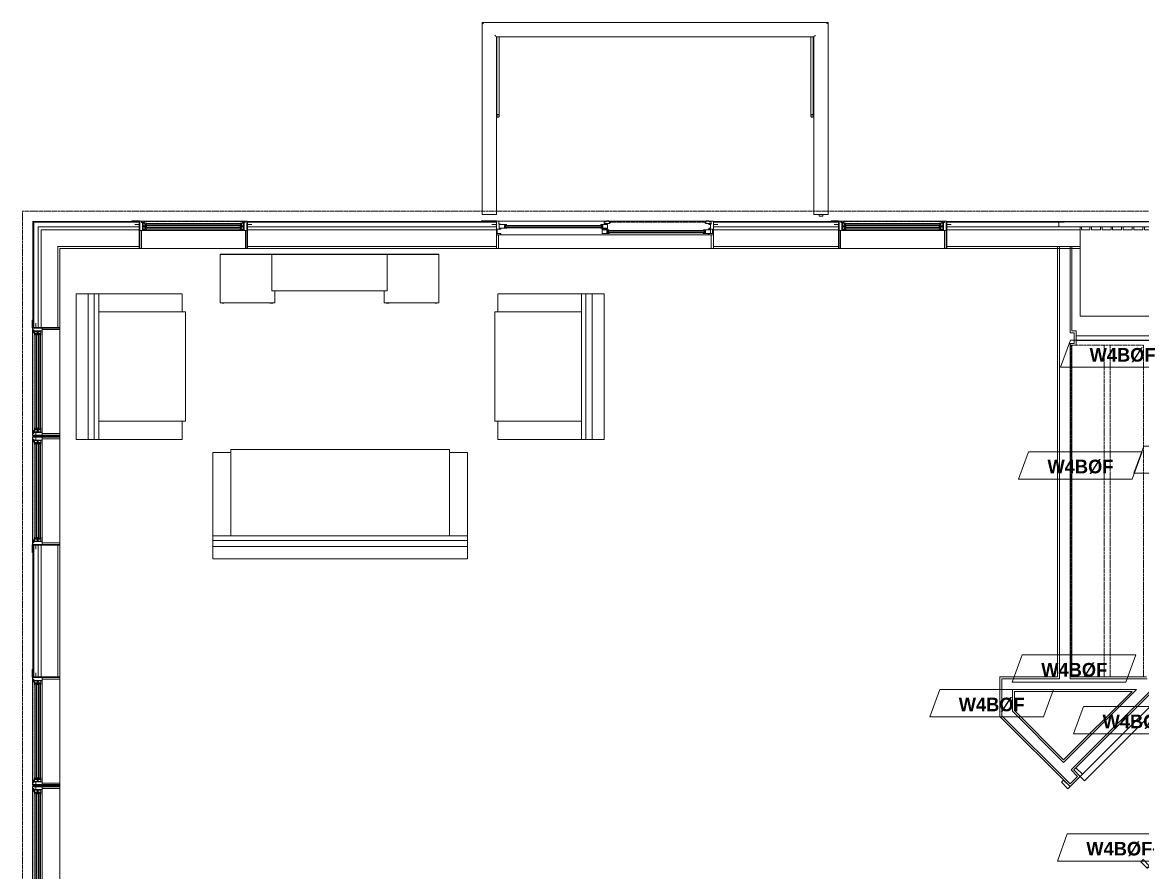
# Model space of a CAD drawing. Header units: inches. Extents: x -4010 to -1872, y 9846 to 12241.
# Drawn here: x -3864.2 to -3495.1, y 11904 to 12184.2 of the extents above; entities that cross this region are included whole.
import ezdxf

# ---------------------------------------------------------------- set-up
doc = ezdxf.new("R2010")
doc.units = ezdxf.units.IN
doc.header["$MEASUREMENT"] = 0
doc.linetypes.add('Aligning Line 1_8__2_', pattern=[0.25, 0.125, -0.125])
doc.linetypes.add('Dash', pattern=[0.25, 0.125, -0.125])
for name, color, linetype, lineweight in [('0-1', 7, 'Continuous', 5), ('0-2', 7, 'Continuous', 9), ('A-DETL-GENF-1', 7, 'Continuous', 9), ('A-DETL-GENF-2', 92, 'Continuous', 18), ('A-DETL-GENF-HDLN-1', 7, 'Dash', 9), ('A-DETL-GENF-HDLN-2', 1, 'Continuous', 18), ('A-DOOR', 31, 'Continuous', 18), ('A-DOOR-1', 7, 'Continuous', 9), ('A-DOOR-3', 31, 'Continuous', 9), ('A-DOOR-4', 31, 'Continuous', 30), ('A-DOOR-FRAM-1', 7, 'Continuous', 9), ('A-DOOR-FRAM-3', 31, 'Continuous', 30), ('A-FLOR-HRAL-1', 7, 'Continuous', 9), ('A-GENM-1', 7, 'Continuous', 9), ('A-GLAZ', 151, 'Continuous', 18), ('A-GLAZ-1', 10, 'Continuous', 30), ('A-GLAZ-2', 7, 'Continuous', 9), ('A-WALL', 113, 'Continuous', 18), ('A-WALL-1', 7, 'Continuous', 9), ('A-WALL-2', 250, 'Continuous', 18), ('A-WALL-3', 113, 'Continuous', 9), ('A-WALL-IDEN', 211, 'Continuous', 9), ('G-ANNO-SYMB-2', 147, 'Aligning Line 1_8__2_', 9), ('I-FURN', 30, 'Continuous', 9), ('Q-CASE', 31, 'Continuous', 9), ('Q-CASE-HDLN', 31, 'Dash', 9), ('S-BEAM-1', 7, 'Continuous', 9)]:
    doc.layers.add(name, color=color, linetype=linetype, lineweight=lineweight)
doc.styles.add('Century Gothic_B', font='GOTHICB.TTF', dxfattribs={"height": 4.5})

# ---------------------------------------------------------------- blocks, each defined once
blk = doc.blocks.new('Window-Double_Hung-Marvin-Essential - ESDH3066 - 3rd floor-3033826-UNITS PLANS - 3RD FLOOR')
at = {"layer": 'A-DETL-GENF-HDLN-1'}
blk.add_line((16.1, 4.47), (-16.5, 4.47), dxfattribs=at)
at = {"layer": 'A-DETL-GENF-HDLN-2'}
for p, q in [((-17.75, 4.53), (-17.16, 4.53)), ((-17.75, 4.53), (-17.75, 1.44)), ((-17.08, 4.12), (-17.16, 4.53)), ((-17.08, 4.12), (-16.19, 4.12)), ((-16.85, 4.5), (-16.85, 4.12)), ((-16.3, 4.5), (-16.85, 4.5)), ((-16.38, 4.02), (-16.72, 4.02)), ((-16.72, 4.02), (-16.72, 1.44)), ((-15.34, 3.94), (-16.56, 3.94)), ((-16.56, 3), (-16.56, 3.94)), ((-16.38, 4.12), (-16.38, 4.02)), ((-16.3, 4.26), (-16.3, 4.5)), ((-16.18, 4.26), (-16.3, 4.26)), ((-16.19, 4.22), (-16.1, 4.22)), ((-16.19, 4.12), (-16.19, 4.22)), ((-16.18, 4.47), (-16.1, 4.47)), ((-16.18, 4.47), (-16.18, 4.26)), ((-16.1, 4.22), (-16.1, 4.47)), ((-15.94, 3.12), (-15.94, 3.84)), ((-15.94, 3.84), (-15.28, 3.84)), ((-15.84, 3.13), (-15.84, 3.82)), ((-15.54, 3.26), (-15.54, 3.7)), ((-15.34, 3.94), (-15.28, 3.88)), ((-15.28, 3.84), (-15.28, 3.88)), ((15.34, 3.94), (15.28, 3.88)), ((15.28, 3.84), (15.28, 3.88)), ((15.94, 3.84), (15.28, 3.84)), ((15.34, 3.94), (16.56, 3.94)), ((15.54, 3.26), (15.54, 3.7)), ((15.84, 3.13), (15.84, 3.82)), ((15.94, 3.12), (15.94, 3.84)), ((16.18, 4.47), (16.1, 4.47)), ((16.1, 4.22), (16.1, 4.47)), ((16.19, 4.22), (16.1, 4.22)), ((16.18, 4.47), (16.18, 4.26)), ((16.18, 4.26), (16.3, 4.26)), ((16.19, 4.12), (16.19, 4.22)), ((17.08, 4.12), (16.19, 4.12)), ((16.3, 4.26), (16.3, 4.5)), ((16.3, 4.5), (16.85, 4.5)), ((16.38, 4.12), (16.38, 4.02)), ((16.38, 4.02), (16.72, 4.02)), ((16.56, 3), (16.56, 3.94)), ((16.72, 4.02), (16.72, 1.44)), ((16.85, 4.5), (16.85, 4.12)), ((17.08, 4.12), (17.16, 4.53)), ((17.75, 4.53), (17.16, 4.53)), ((17.75, 4.53), (17.75, 1.44)), ((-19.25, 3.48), (-19.25, 3.44)), ((-17.75, 3.48), (-19.25, 3.48)), ((-19.25, 3.44), (-17.9, 3.44)), ((-17.9, 3.44), (-17.9, 3.33)), ((-17.9, 3.33), (-17.75, 3.33)), ((-16.72, 1.44), (-17.75, 1.44)), ((-17.13, 1.41), (-17.13, -4.44)), ((-16.56, 3), (-15.34, 3)), ((-15.34, 2.72), (-16.56, 2.72)), ((-16.56, 1.78), (-16.56, 2.72)), ((-16.56, 1.78), (-15.34, 1.78)), ((-15.28, 3.12), (-15.94, 3.12)), ((-15.94, 1.9), (-15.94, 2.62)), ((-15.94, 2.62), (-15.28, 2.62)), ((-15.28, 1.9), (-15.94, 1.9)), ((-15.84, 1.91), (-15.84, 2.6)), ((-15.54, 2.04), (-15.54, 2.48)), ((-15.34, 3), (-15.28, 3.06)), ((-15.34, 2.72), (-15.28, 2.66)), ((-15.34, 1.78), (-15.28, 1.84)), ((-15.28, 3.06), (-15.28, 3.12)), ((-15.28, 2.62), (-15.28, 2.66)), ((-15.28, 1.84), (-15.28, 1.9)), ((15.28, 3.06), (15.28, 3.12)), ((15.28, 3.12), (15.94, 3.12)), ((15.34, 3), (15.28, 3.06)), ((15.34, 2.72), (15.28, 2.66)), ((15.28, 2.62), (15.28, 2.66)), ((15.94, 2.62), (15.28, 2.62)), ((15.28, 1.84), (15.28, 1.9)), ((15.28, 1.9), (15.94, 1.9)), ((15.34, 1.78), (15.28, 1.84)), ((16.56, 3), (15.34, 3)), ((15.34, 2.72), (16.56, 2.72)), ((16.56, 1.78), (15.34, 1.78)), ((15.54, 2.04), (15.54, 2.48)), ((15.84, 1.91), (15.84, 2.6)), ((15.94, 1.9), (15.94, 2.62)), ((16.56, 1.78), (16.56, 2.72)), ((16.72, 1.44), (17.75, 1.44)), ((17.12, -4.44), (17.12, 1.41)), ((17.75, 3.48), (19.25, 3.48)), ((17.9, 3.33), (17.75, 3.33)), ((17.9, 3.44), (17.9, 3.33)), ((19.25, 3.44), (17.9, 3.44)), ((19.25, 3.48), (19.25, 3.44)), ((-17.13, -4.44), (-17.75, -4.44)), ((17.12, -4.44), (17.75, -4.44))]:
    blk.add_line(p, q, dxfattribs=at)
at = {"layer": 'A-GLAZ'}
for p, q in [((15.84, 3.82), (-15.84, 3.82)), ((15.84, 3.7), (-15.84, 3.7)), ((15.84, 3.26), (-15.84, 3.26)), ((15.84, 3.13), (-15.84, 3.13)), ((15.84, 2.6), (-15.84, 2.6)), ((15.84, 2.48), (-15.84, 2.48)), ((15.84, 2.04), (-15.84, 2.04)), ((15.84, 1.91), (-15.84, 1.91))]:
    blk.add_line(p, q, dxfattribs=at)
at = {"layer": 'A-GLAZ-1'}
for p, q in [((-17.75, 4.53), (-17.75, 1.44)), ((17.75, 1.44), (17.75, 4.53)), ((-17.75, 1.41), (-17.75, -4.44)), ((17.75, -4.44), (17.75, 1.41))]:
    blk.add_line(p, q, dxfattribs=at)
at = {"layer": 'A-GLAZ-2'}
for p, q in [((17.75, 4.53), (-17.75, 4.53)), ((20.27, 4.69), (17.75, 4.69)), ((17.75, 4.69), (17.75, 4.53)), ((17.75, 4.44), (20.27, 4.44)), ((20.27, 4.44), (20.27, 4.69)), ((-17.75, 1.44), (17.75, 1.44)), ((-17.75, -4.44), (17.75, -4.44))]:
    blk.add_line(p, q, dxfattribs=at)
blk = doc.blocks.new('Door-Sliding-Marvin-2_Panel_Patio_Door-Essential - ESSPD6068 - 3rd floor-3086104-UNITS PLANS - 3RD FLOOR')
at = {"layer": 'A-DETL-GENF-1'}
for p, q in [((-32.87, 2.97), (-32.87, 2.52)), ((-32.61, 2.97), (-32.61, 2.52))]:
    blk.add_line(p, q, dxfattribs=at)
at = {"layer": 'A-DETL-GENF-2'}
for p, q in [((-35, 4.53), (-35.75, 4.53)), ((-35.75, 4.53), (-35.75, 0.06)), ((-35, 3.56), (-35, 4.53)), ((-37.25, 3.44), (-37.25, 3.48)), ((-35.75, 3.48), (-37.25, 3.48)), ((-35.91, 3.44), (-37.25, 3.44)), ((-35.91, 3.44), (-35.91, 3.33)), ((-35.75, 3.33), (-35.91, 3.33)), ((-35.75, 0.06), (-34.25, 0.06)), ((-35.06, 0.03), (-35.75, 0.03)), ((-35.75, 0.03), (-35.75, -4.44)), ((-35.5, 1.88), (-35.5, 0.5)), ((-35.5, 1.88), (-34.25, 1.88)), ((-35.5, 0.5), (-34.39, 0.5)), ((-35.06, -4.44), (-35.06, 0.03)), ((-34.25, 3.56), (-35, 3.56)), ((-34.81, 3.44), (-32.46, 3.44)), ((-34.81, 2.19), (-34.81, 3.44)), ((-32.41, 2.19), (-34.81, 2.19)), ((-34.39, 0.5), (-34.25, 0.35)), ((-34.25, 3.44), (-34.25, 3.56)), ((-34.25, 1.88), (-34.25, 2.19)), ((-34.25, 0.06), (-34.25, 0.35)), ((-32.38, 3.12), (-33.09, 3.12)), ((-33.09, 3.12), (-33.09, 2.37)), ((-33.09, 2.37), (-32.34, 2.37)), ((-32.98, 2.97), (-32.98, 3.12)), ((-32.98, 2.52), (-32.98, 2.37)), ((-32.46, 3.44), (-32.38, 3.12)), ((-32.34, 2.25), (-32.41, 2.19)), ((-32.34, 2.37), (-32.34, 2.25)), ((35.06, 0.03), (35.06, -4.44)), ((35.75, 0.03), (35.06, 0.03)), ((35.75, -4.44), (35.75, 0.03)), ((-35.75, -4.44), (-35.06, -4.44)), ((35.06, -4.44), (35.75, -4.44))]:
    blk.add_line(p, q, dxfattribs=at)
at = {"layer": 'A-DETL-GENF-HDLN-1'}
blk.add_line((1.75, 4.19), (33.01, 4.19), dxfattribs=at)
at = {"layer": 'A-DETL-GENF-HDLN-2'}
for p, q in [((-0.24, 4.3), (-0.24, 3.78)), ((0.34, 4.3), (-0.24, 4.3)), ((-0.24, 3.78), (1.51, 3.78)), ((0.6, 4.61), (0.34, 4.3)), ((1.35, 4.61), (0.6, 4.61)), ((1.35, 4.3), (1.35, 4.61)), ((1.35, 4.3), (1.51, 4.3)), ((1.51, 3.94), (1.51, 4.3)), ((1.71, 3.94), (1.51, 3.94)), ((1.51, 3.9), (1.75, 3.9)), ((1.51, 3.78), (1.51, 3.9)), ((1.64, 4.08), (1.64, 4.19)), ((1.75, 4.19), (1.64, 4.19)), ((1.64, 4.08), (1.71, 4.08)), ((1.71, 4.08), (1.71, 3.94)), ((1.75, 3.9), (1.75, 4.19)), ((33.01, 4.19), (33.12, 4.19)), ((33.01, 3.9), (33.01, 4.19)), ((33.25, 3.9), (33.01, 3.9)), ((33.12, 4.08), (33.05, 4.08)), ((33.05, 4.08), (33.05, 3.94)), ((33.05, 3.94), (33.25, 3.94)), ((33.12, 4.08), (33.12, 4.19)), ((33.25, 3.94), (33.25, 4.3)), ((33.41, 4.3), (33.25, 4.3)), ((33.25, 3.78), (33.25, 3.9)), ((35, 3.78), (33.25, 3.78)), ((33.41, 4.3), (33.41, 4.61)), ((33.41, 4.61), (34.16, 4.61)), ((34.16, 4.61), (34.42, 4.3)), ((34.42, 4.3), (35, 4.3)), ((35, 4.53), (35.75, 4.53)), ((35, 3.56), (35, 4.53)), ((35.75, 4.53), (35.75, 0.06)), ((-32.87, 2.97), (-32.87, 2.52)), ((-32.61, 2.97), (-32.61, 2.52)), ((-0.66, 2.37), (-1.41, 2.37)), ((-1.41, 2.37), (-1.41, 2.25)), ((-1.41, 2.25), (-1.34, 2.19)), ((-1.29, 3.44), (-1.38, 3.12)), ((-1.38, 3.12), (-0.66, 3.12)), ((-1.34, 2.19), (0.87, 2.19)), ((0.87, 3.44), (-1.29, 3.44)), ((-1.14, 2.97), (-1.14, 2.52)), ((-0.88, 2.97), (-0.88, 2.52)), ((0.24, 2.07), (-0.88, 1.97)), ((-0.88, 0.5), (-0.88, 1.97)), ((-0.88, 1.75), (1.29, 1.75)), ((1.34, 0.5), (-0.88, 0.5)), ((-0.77, 2.97), (-0.77, 3.12)), ((-0.77, 2.52), (-0.77, 2.37)), ((-0.66, 3.12), (-0.66, 2.37)), ((-0.43, 1.93), (0.43, 2.01)), ((-0.43, 1.83), (-0.43, 1.93)), ((-0.24, 1.83), (-0.43, 1.83)), ((-0.24, 1.87), (0.87, 1.97)), ((-0.24, 1.87), (-0.24, 1.95)), ((-0.24, 1.76), (-0.24, 1.83)), ((0.24, 2.18), (0.24, 2.11)), ((0.24, 2.11), (0.43, 2.11)), ((0.24, 2.07), (0.24, 1.99)), ((0.43, 2.11), (0.43, 2.01)), ((0.66, 1.44), (0.66, 0.69)), ((1.37, 1.44), (0.66, 1.44)), ((0.66, 0.69), (1.41, 0.69)), ((0.77, 1.29), (0.77, 1.44)), ((0.77, 0.83), (0.77, 0.69)), ((0.87, 1.97), (0.87, 3.44)), ((0.88, 1.29), (0.88, 0.83)), ((1.14, 1.29), (1.14, 0.83)), ((1.29, 1.75), (1.37, 1.44)), ((1.41, 0.56), (1.34, 0.5)), ((1.41, 0.69), (1.41, 0.56)), ((33.16, 0.69), (32.41, 0.69)), ((32.41, 0.69), (32.41, 0.56)), ((32.41, 0.56), (32.47, 0.5)), ((32.52, 1.75), (32.44, 1.44)), ((32.44, 1.44), (33.16, 1.44)), ((32.47, 0.5), (34.84, 0.5)), ((34.84, 1.75), (32.52, 1.75)), ((32.68, 1.29), (32.68, 0.83)), ((32.93, 1.29), (32.93, 0.83)), ((33.04, 1.29), (33.04, 1.44)), ((33.04, 0.83), (33.04, 0.69)), ((33.16, 1.44), (33.16, 0.69)), ((34.25, 3.44), (34.25, 3.56)), ((34.25, 3.56), (35, 3.56)), ((34.81, 3.44), (34.25, 3.44)), ((34.81, 2.19), (34.25, 2.19)), ((34.25, 1.88), (34.25, 2.19)), ((35.5, 1.88), (34.25, 1.88)), ((34.39, 0.5), (34.25, 0.35)), ((34.25, 0.06), (34.25, 0.35)), ((35.75, 0.06), (34.25, 0.06)), ((35.5, 0.5), (34.39, 0.5)), ((34.81, 2.19), (34.81, 3.44)), ((34.84, 0.5), (34.84, 1.75)), ((35.5, 1.88), (35.5, 0.5)), ((35.75, 3.48), (37.25, 3.48)), ((35.75, 3.33), (35.9, 3.33)), ((35.9, 3.44), (35.9, 3.33)), ((35.9, 3.44), (37.25, 3.44)), ((37.25, 3.44), (37.25, 3.48))]:
    blk.add_line(p, q, dxfattribs=at)
at = {"layer": 'A-DOOR'}
for p, q in [((-32.98, 3.12), (-0.77, 3.12)), ((-32.98, 2.97), (-0.77, 2.97)), ((-32.98, 2.52), (-0.77, 2.52)), ((-32.98, 2.37), (-0.77, 2.37)), ((0.77, 1.44), (33.04, 1.44)), ((0.77, 1.29), (33.04, 1.29)), ((0.77, 0.83), (33.04, 0.83)), ((0.77, 0.69), (33.04, 0.69))]:
    blk.add_line(p, q, dxfattribs=at)
at = {"layer": 'A-DOOR-1'}
for p, q in [((-35.75, 4.69), (-40.68, 4.69)), ((-40.68, 4.69), (-40.68, 4.44)), ((-40.68, 4.44), (-35.75, 4.44)), ((-35.75, 4.53), (-35.75, 4.69))]:
    blk.add_line(p, q, dxfattribs=at)
at = {"layer": 'A-DOOR-FRAM-1'}
for p, q in [((35.75, 4.53), (-35.75, 4.53)), ((-35.75, 4.53), (-35.75, 0.06)), ((35.75, 0.06), (35.75, 4.53)), ((-35.75, 0.06), (35.75, 0.06))]:
    blk.add_line(p, q, dxfattribs=at)
blk = doc.blocks.new('Perforated Panel at Magic-Pak - hvac panel - 3rd floor-2505074-UNITS PLANS - 3RD FLOOR')
at = {"layer": 'A-GLAZ-2'}
for p, q in [((-19.01, -4.37), (19.01, -4.37)), ((19.01, -4.44), (-19.01, -4.44))]:
    blk.add_line(p, q, dxfattribs=at)
blk = doc.blocks.new('Railing - Baluster_01-2700443-UNITS PLANS - 3RD FLOOR')
at = {"layer": 'A-FLOR-HRAL-1'}
for p, q in [((-0.59, 1.18), (0.59, 1.18)), ((-0.59, 0.59), (-0.59, 1.18)), ((0.59, 1.18), (0.59, 0.59))]:
    blk.add_line(p, q, dxfattribs=at)
blk = doc.blocks.new('Railing - Railing-2700290-UNITS PLANS - 3RD FLOOR')
at = {"layer": 'A-FLOR-HRAL-1'}
for p, q in [((-3598.7, 12184.2), (-3712.75, 12184.2)), ((-3712.75, 12184.2), (-3712.75, 12120.95)), ((-3598.7, 12120.95), (-3598.7, 12184.2)), ((-3708.02, 12179.48), (-3603.42, 12179.48)), ((-3708.02, 12120.95), (-3708.02, 12179.48)), ((-3603.42, 12179.48), (-3603.42, 12120.95)), ((-3712.28, 12120.95), (-3712.75, 12120.95)), ((-3708.5, 12120.95), (-3712.28, 12120.95)), ((-3708.02, 12120.95), (-3708.5, 12120.95)), ((-3602.95, 12120.95), (-3603.42, 12120.95)), ((-3599.17, 12120.95), (-3602.95, 12120.95)), ((-3598.7, 12120.95), (-3599.17, 12120.95))]:
    blk.add_line(p, q, dxfattribs=at)
for points, knots in [([(-3712.75, 12184.2), (-3712.75, 12184.2), (-3712.74, 12184.19), (-3712.71, 12184.17), (-3712.69, 12184.14), (-3712.66, 12184.11), (-3712.63, 12184.08), (-3712.6, 12184.06), (-3712.56, 12184.02), (-3712.52, 12183.97), (-3712.49, 12183.94), (-3712.45, 12183.9), (-3712.38, 12183.83), (-3712.32, 12183.77), (-3712.28, 12183.73)], [0, 0, 0, 0, 0.166667, 0.25, 0.333333, 0.416667, 0.458333, 0.5, 0.583333, 0.666667, 0.708333, 0.75, 0.833333, 1, 1, 1, 1]), ([(-3598.7, 12184.2), (-3598.7, 12184.2), (-3598.71, 12184.19), (-3598.73, 12184.17), (-3598.76, 12184.14), (-3598.79, 12184.11), (-3598.82, 12184.08), (-3598.84, 12184.06), (-3598.88, 12184.02), (-3598.93, 12183.97), (-3598.96, 12183.94), (-3599, 12183.9), (-3599.07, 12183.83), (-3599.13, 12183.77), (-3599.17, 12183.73)], [0, 0, 0, 0, 0.166667, 0.25, 0.333333, 0.416667, 0.458333, 0.5, 0.583333, 0.666667, 0.708333, 0.75, 0.833333, 1, 1, 1, 1]), ([(-3708.5, 12179.95), (-3708.45, 12179.91), (-3708.39, 12179.85), (-3708.32, 12179.77), (-3708.27, 12179.72), (-3708.23, 12179.69), (-3708.2, 12179.65), (-3708.17, 12179.62), (-3708.14, 12179.59), (-3708.12, 12179.57), (-3708.09, 12179.54), (-3708.06, 12179.51), (-3708.03, 12179.49), (-3708.02, 12179.48), (-3708.02, 12179.48)], [0, 0, 0, 0, 0.166667, 0.25, 0.333333, 0.375, 0.416667, 0.5, 0.541667, 0.583333, 0.666667, 0.75, 0.833333, 1, 1, 1, 1]), ([(-3602.95, 12179.95), (-3602.99, 12179.91), (-3603.05, 12179.85), (-3603.13, 12179.77), (-3603.18, 12179.72), (-3603.21, 12179.69), (-3603.25, 12179.65), (-3603.28, 12179.62), (-3603.31, 12179.59), (-3603.33, 12179.57), (-3603.36, 12179.54), (-3603.39, 12179.51), (-3603.42, 12179.49), (-3603.42, 12179.48), (-3603.42, 12179.48)], [0, 0, 0, 0, 0.166667, 0.25, 0.333333, 0.375, 0.416667, 0.5, 0.541667, 0.583333, 0.666667, 0.75, 0.833333, 1, 1, 1, 1])]:
    blk.add_open_spline(points, degree=3, knots=knots, dxfattribs=at)
at = {"rotation": 180}
blk.add_blockref('Railing - Baluster_01-2700443-UNITS PLANS - 3RD FLOOR', (-3601.06, 12121.54), dxfattribs=at)
blk = doc.blocks.new('Walls 71 - Walls 1-2571845-UNITS PLANS - 3RD FLOOR')
at = {"layer": 'S-BEAM-1'}
for p, q in [((-3604.36, 12179.48), (-3604.36, 12153.38)), ((-3603.61, 12153.38), (-3603.61, 12179.48))]:
    blk.add_line(p, q, dxfattribs=at)
at = {"layer": 'S-BEAM-1', "flags": 128}
for points in [[(-3603.61, 12153.38), (-3603.62, 12153.48), (-3603.65, 12153.58), (-3603.7, 12153.67), (-3603.77, 12153.73), (-3603.85, 12153.78), (-3603.94, 12153.81), (-3604.03, 12153.81), (-3604.11, 12153.78), (-3604.2, 12153.73), (-3604.26, 12153.67), (-3604.31, 12153.58), (-3604.35, 12153.48), (-3604.36, 12153.38)], [(-3604.36, 12153.38), (-3604.35, 12153.28), (-3604.31, 12153.18), (-3604.26, 12153.09), (-3604.2, 12153.02), (-3604.11, 12152.97), (-3604.03, 12152.95), (-3603.94, 12152.95), (-3603.85, 12152.97), (-3603.77, 12153.02), (-3603.7, 12153.09), (-3603.65, 12153.18), (-3603.62, 12153.28), (-3603.61, 12153.38)]]:
    blk.add_lwpolyline(points, dxfattribs=at)
blk = doc.blocks.new('Walls 72 - Walls 1-2571864-UNITS PLANS - 3RD FLOOR')
at = {"layer": 'S-BEAM-1'}
for p, q in [((-3707.85, 12179.48), (-3707.85, 12153.38)), ((-3707.1, 12153.38), (-3707.1, 12179.48))]:
    blk.add_line(p, q, dxfattribs=at)
at = {"layer": 'S-BEAM-1', "flags": 128}
for points in [[(-3707.1, 12153.38), (-3707.11, 12153.48), (-3707.14, 12153.58), (-3707.2, 12153.67), (-3707.26, 12153.73), (-3707.34, 12153.78), (-3707.43, 12153.81), (-3707.52, 12153.81), (-3707.61, 12153.78), (-3707.69, 12153.73), (-3707.76, 12153.67), (-3707.81, 12153.58), (-3707.84, 12153.48), (-3707.85, 12153.38)], [(-3707.85, 12153.38), (-3707.84, 12153.28), (-3707.81, 12153.18), (-3707.76, 12153.09), (-3707.69, 12153.02), (-3707.61, 12152.97), (-3707.52, 12152.95), (-3707.43, 12152.95), (-3707.34, 12152.97), (-3707.26, 12153.02), (-3707.2, 12153.09), (-3707.14, 12153.18), (-3707.11, 12153.28), (-3707.1, 12153.38)]]:
    blk.add_lwpolyline(points, dxfattribs=at)
blk = doc.blocks.new('V-Series_EWC4_SPVU_RFA_2015 - 2ND AND 3RD FLOOR-2226480-UNITS PLANS - 3RD FLOOR')
at = {"layer": 'A-GENM-1'}
for p, q in [((-3829.54, 11738.59), (-3858.97, 11738.59)), ((-3858.97, 11738.59), (-3858.97, 11738.15)), ((-3858.97, 11735.36), (-3858.97, 11738.15)), ((-3858.97, 11738.15), (-3857.97, 11738.15)), ((-3857.97, 11738.15), (-3857.97, 11735.36)), ((-3829.54, 11710.71), (-3829.54, 11738.59)), ((-3857.97, 11735.36), (-3858.97, 11735.36)), ((-3858.97, 11735.36), (-3858.97, 11734.86)), ((-3858.97, 11731.87), (-3858.97, 11734.86)), ((-3858.97, 11734.86), (-3857.97, 11734.86)), ((-3857.97, 11734.86), (-3857.97, 11731.87)), ((-3857.97, 11731.87), (-3858.97, 11731.87)), ((-3858.97, 11731.87), (-3858.97, 11731.37)), ((-3858.97, 11728.39), (-3858.97, 11731.37)), ((-3858.97, 11731.37), (-3857.97, 11731.37)), ((-3857.97, 11731.37), (-3857.97, 11728.39)), ((-3857.97, 11728.39), (-3858.97, 11728.39)), ((-3858.97, 11728.39), (-3858.97, 11727.89)), ((-3858.97, 11724.9), (-3858.97, 11727.89)), ((-3858.97, 11727.89), (-3857.97, 11727.89)), ((-3857.97, 11727.89), (-3857.97, 11724.9)), ((-3857.97, 11724.9), (-3858.97, 11724.9)), ((-3858.97, 11724.9), (-3858.97, 11724.4)), ((-3858.97, 11721.42), (-3858.97, 11724.4)), ((-3858.97, 11724.4), (-3857.97, 11724.4)), ((-3857.97, 11724.4), (-3857.97, 11721.42)), ((-3857.97, 11721.42), (-3858.97, 11721.42)), ((-3858.97, 11721.42), (-3858.97, 11720.92)), ((-3858.97, 11717.93), (-3858.97, 11720.92)), ((-3858.97, 11720.92), (-3857.97, 11720.92)), ((-3857.97, 11720.92), (-3857.97, 11717.93)), ((-3857.97, 11717.93), (-3858.97, 11717.93)), ((-3858.97, 11717.93), (-3858.97, 11717.43)), ((-3858.97, 11714.45), (-3858.97, 11717.43)), ((-3858.97, 11717.43), (-3857.97, 11717.43)), ((-3857.97, 11717.43), (-3857.97, 11714.45)), ((-3857.97, 11714.45), (-3858.97, 11714.45)), ((-3858.97, 11714.45), (-3858.97, 11713.95)), ((-3858.97, 11711.15), (-3858.97, 11713.95)), ((-3858.97, 11713.95), (-3857.97, 11713.95)), ((-3857.97, 11713.95), (-3857.97, 11711.15)), ((-3857.97, 11711.15), (-3858.97, 11711.15)), ((-3858.97, 11711.15), (-3858.97, 11710.71)), ((-3858.97, 11710.71), (-3829.54, 11710.71))]:
    blk.add_line(p, q, dxfattribs=at)
blk = doc.blocks.new('Window-Double_Hung-Marvin-Essential - ESDH3066 - 3rd floor-3033828-UNITS PLANS - 3RD FLOOR')
at = {"layer": 'A-DETL-GENF-HDLN-1'}
blk.add_line((16.1, -4.47), (-16.5, -4.47), dxfattribs=at)
at = {"layer": 'A-DETL-GENF-HDLN-2'}
for p, q in [((-17.13, 4.44), (-17.75, 4.44)), ((-17.13, -1.41), (-17.13, 4.44)), ((17.12, 4.44), (17.75, 4.44)), ((17.12, 4.44), (17.12, -1.41)), ((-19.25, -3.48), (-19.25, -3.44)), ((-19.25, -3.44), (-17.9, -3.44)), ((-17.75, -3.48), (-19.25, -3.48)), ((-17.9, -3.44), (-17.9, -3.33)), ((-17.9, -3.33), (-17.75, -3.33)), ((-16.72, -1.44), (-17.75, -1.44)), ((-17.75, -4.53), (-17.75, -1.44)), ((-16.72, -4.02), (-16.72, -1.44)), ((-16.56, -1.78), (-15.34, -1.78)), ((-16.56, -1.78), (-16.56, -2.72)), ((-15.34, -2.72), (-16.56, -2.72)), ((-16.56, -3), (-15.34, -3)), ((-16.56, -3), (-16.56, -3.94)), ((-15.28, -1.9), (-15.94, -1.9)), ((-15.94, -1.9), (-15.94, -2.62)), ((-15.94, -2.62), (-15.28, -2.62)), ((-15.28, -3.12), (-15.94, -3.12)), ((-15.94, -3.12), (-15.94, -3.84)), ((-15.84, -1.91), (-15.84, -2.6)), ((-15.84, -3.13), (-15.84, -3.82)), ((-15.54, -2.04), (-15.54, -2.48)), ((-15.54, -3.26), (-15.54, -3.7)), ((-15.34, -1.78), (-15.28, -1.84)), ((-15.34, -2.72), (-15.28, -2.66)), ((-15.34, -3), (-15.28, -3.06)), ((-15.28, -1.84), (-15.28, -1.9)), ((-15.28, -2.62), (-15.28, -2.66)), ((-15.28, -3.06), (-15.28, -3.12)), ((15.34, -1.78), (15.28, -1.84)), ((15.28, -1.84), (15.28, -1.9)), ((15.28, -1.9), (15.94, -1.9)), ((15.28, -2.62), (15.28, -2.66)), ((15.94, -2.62), (15.28, -2.62)), ((15.34, -2.72), (15.28, -2.66)), ((15.34, -3), (15.28, -3.06)), ((15.28, -3.06), (15.28, -3.12)), ((15.28, -3.12), (15.94, -3.12)), ((16.56, -1.78), (15.34, -1.78)), ((15.34, -2.72), (16.56, -2.72)), ((16.56, -3), (15.34, -3)), ((15.54, -2.04), (15.54, -2.48)), ((15.54, -3.26), (15.54, -3.7)), ((15.84, -1.91), (15.84, -2.6)), ((15.84, -3.13), (15.84, -3.82)), ((15.94, -1.9), (15.94, -2.62)), ((15.94, -3.12), (15.94, -3.84)), ((16.56, -1.78), (16.56, -2.72)), ((16.56, -3), (16.56, -3.94)), ((16.72, -4.02), (16.72, -1.44)), ((16.72, -1.44), (17.75, -1.44)), ((17.75, -4.53), (17.75, -1.44)), ((17.9, -3.33), (17.75, -3.33)), ((17.75, -3.48), (19.25, -3.48)), ((17.9, -3.44), (17.9, -3.33)), ((19.25, -3.44), (17.9, -3.44)), ((19.25, -3.48), (19.25, -3.44)), ((-17.75, -4.53), (-17.16, -4.53)), ((-17.08, -4.12), (-17.16, -4.53)), ((-17.08, -4.12), (-16.19, -4.12)), ((-16.85, -4.5), (-16.85, -4.12)), ((-16.3, -4.5), (-16.85, -4.5)), ((-16.38, -4.02), (-16.72, -4.02)), ((-15.34, -3.94), (-16.56, -3.94)), ((-16.38, -4.12), (-16.38, -4.02)), ((-16.18, -4.26), (-16.3, -4.26)), ((-16.3, -4.26), (-16.3, -4.5)), ((-16.19, -4.12), (-16.19, -4.22)), ((-16.19, -4.22), (-16.1, -4.22)), ((-16.18, -4.47), (-16.18, -4.26)), ((-16.18, -4.47), (-16.1, -4.47)), ((-16.1, -4.22), (-16.1, -4.47)), ((-15.94, -3.84), (-15.28, -3.84)), ((-15.34, -3.94), (-15.28, -3.88)), ((-15.28, -3.84), (-15.28, -3.88)), ((15.28, -3.84), (15.28, -3.88)), ((15.94, -3.84), (15.28, -3.84)), ((15.34, -3.94), (15.28, -3.88)), ((15.34, -3.94), (16.56, -3.94)), ((16.19, -4.22), (16.1, -4.22)), ((16.1, -4.22), (16.1, -4.47)), ((16.18, -4.47), (16.1, -4.47)), ((16.18, -4.47), (16.18, -4.26)), ((16.18, -4.26), (16.3, -4.26)), ((17.08, -4.12), (16.19, -4.12)), ((16.19, -4.12), (16.19, -4.22)), ((16.3, -4.26), (16.3, -4.5)), ((16.3, -4.5), (16.85, -4.5)), ((16.38, -4.12), (16.38, -4.02)), ((16.38, -4.02), (16.72, -4.02)), ((16.85, -4.5), (16.85, -4.12)), ((17.08, -4.12), (17.16, -4.53)), ((17.75, -4.53), (17.16, -4.53))]:
    blk.add_line(p, q, dxfattribs=at)
at = {"layer": 'A-GLAZ'}
for p, q in [((15.84, -1.91), (-15.84, -1.91)), ((15.84, -2.04), (-15.84, -2.04)), ((15.84, -2.48), (-15.84, -2.48)), ((15.84, -2.6), (-15.84, -2.6)), ((15.84, -3.13), (-15.84, -3.13)), ((15.84, -3.26), (-15.84, -3.26)), ((15.84, -3.7), (-15.84, -3.7)), ((15.84, -3.82), (-15.84, -3.82))]:
    blk.add_line(p, q, dxfattribs=at)
at = {"layer": 'A-GLAZ-1'}
for p, q in [((-17.75, -1.41), (-17.75, 4.44)), ((17.75, 4.44), (17.75, -1.41)), ((-17.75, -4.53), (-17.75, -1.44)), ((17.75, -1.44), (17.75, -4.53))]:
    blk.add_line(p, q, dxfattribs=at)
at = {"layer": 'A-GLAZ-2'}
for p, q in [((-17.75, 4.44), (17.75, 4.44)), ((-17.75, -1.44), (17.75, -1.44)), ((17.75, -4.53), (-17.75, -4.53)), ((17.75, -4.44), (20.27, -4.44)), ((17.75, -4.69), (17.75, -4.53)), ((20.27, -4.69), (17.75, -4.69)), ((20.27, -4.44), (20.27, -4.69))]:
    blk.add_line(p, q, dxfattribs=at)
blk = doc.blocks.new('CTR - 1st Phase - Shell_rvt-1-UNITS PLANS - 3RD FLOOR')
at = {"layer": 'A-WALL-1'}
for p, q in [((-3828.14, 12118.59), (-3860.72, 12118.59)), ((-3860.72, 12118.59), (-3860.72, 12118.34)), ((-3860.72, 12118.34), (-3860.72, 12109.71)), ((-3712.94, 12118.59), (-3790.11, 12118.59)), ((-3597.73, 12118.59), (-3636.51, 12118.59)), ((-3520.94, 12118.59), (-3559.71, 12118.59)), ((-3522.69, 12116.84), (-3522.69, 12118.34)), ((-3522.69, 12118.34), (-3520.94, 12118.34)), ((-3520.94, 12118.34), (-3520.94, 12118.59)), ((-3825.61, 12115.56), (-3825.61, 12115.59)), ((-3790.11, 12115.59), (-3790.11, 12115.56)), ((-3595.21, 12115.56), (-3595.21, 12115.59)), ((-3559.71, 12115.59), (-3559.71, 12115.56)), ((-3515.66, 12116.84), (-3522.69, 12116.84)), ((-3515.66, 12109.71), (-3515.66, 12116.84)), ((-3708.01, 12114.18), (-3708.01, 12114.21)), ((-3636.51, 12114.21), (-3636.51, 12114.18)), ((-3860.72, 12109.71), (-3860.72, 12086.1)), ((-3851.85, 12109.71), (-3825.61, 12109.71)), ((-3851.85, 12083.58), (-3851.85, 12109.71)), ((-3790.11, 12109.71), (-3708.01, 12109.71)), ((-3637.2, 12109.71), (-3707.32, 12109.71)), ((-3636.51, 12109.71), (-3595.21, 12109.71)), ((-3559.71, 12109.71), (-3515.66, 12109.71)), ((-3857.72, 12083.58), (-3857.69, 12083.58)), ((-3860.72, 12048.08), (-3860.72, 12047.58)), ((-3857.69, 12048.08), (-3857.72, 12048.08)), ((-3851.85, 12047.58), (-3851.85, 12048.08)), ((-3857.72, 12047.58), (-3857.69, 12047.58)), ((-3857.69, 12012.08), (-3857.72, 12012.08)), ((-3851.85, 11968.4), (-3851.85, 12012.08)), ((-3860.72, 12009.55), (-3860.72, 11970.92)), ((-3857.72, 11968.4), (-3857.69, 11968.4)), ((-3860.72, 11932.9), (-3860.72, 11932.4)), ((-3857.69, 11932.9), (-3857.72, 11932.9)), ((-3857.72, 11932.4), (-3857.69, 11932.4)), ((-3851.85, 11932.4), (-3851.85, 11932.9))]:
    blk.add_line(p, q, dxfattribs=at)
at = {"layer": 'A-WALL-2'}
for p, q in [((-3825.61, 12118.34), (-3860.47, 12118.34)), ((-3860.47, 12116.84), (-3860.47, 12118.34)), ((-3708.01, 12118.34), (-3790.11, 12118.34)), ((-3595.21, 12118.34), (-3636.51, 12118.34)), ((-3522.69, 12118.34), (-3559.71, 12118.34)), ((-3860.47, 12109.71), (-3860.47, 12116.84)), ((-3825.61, 12116.84), (-3858.97, 12116.84)), ((-3858.97, 12115.84), (-3858.97, 12116.84)), ((-3858.97, 12109.71), (-3858.97, 12115.84)), ((-3825.61, 12115.84), (-3857.97, 12115.84)), ((-3857.97, 12110.34), (-3857.97, 12115.84)), ((-3708.01, 12116.84), (-3790.11, 12116.84)), ((-3708.01, 12115.84), (-3790.11, 12115.84)), ((-3595.21, 12116.84), (-3636.51, 12116.84)), ((-3595.21, 12115.84), (-3636.51, 12115.84)), ((-3522.69, 12116.84), (-3559.71, 12116.84)), ((-3515.66, 12115.84), (-3559.71, 12115.84)), ((-3860.47, 12109.71), (-3860.47, 12083.58)), ((-3858.97, 12109.71), (-3858.97, 12083.58)), ((-3857.97, 12109.71), (-3857.97, 12110.34)), ((-3857.97, 12109.71), (-3857.97, 12083.58)), ((-3825.61, 12110.34), (-3852.47, 12110.34)), ((-3852.47, 12109.71), (-3852.47, 12110.34)), ((-3852.47, 12109.71), (-3852.47, 12083.58)), ((-3708.01, 12110.34), (-3790.11, 12110.34)), ((-3595.21, 12110.34), (-3636.51, 12110.34)), ((-3515.66, 12110.34), (-3559.71, 12110.34)), ((-3860.47, 12048.08), (-3860.47, 12047.58)), ((-3858.97, 12048.08), (-3858.97, 12047.58)), ((-3857.97, 12048.08), (-3857.97, 12047.58)), ((-3852.47, 12048.08), (-3852.47, 12047.58)), ((-3860.47, 12012.08), (-3860.47, 11968.4)), ((-3858.97, 12012.08), (-3858.97, 11968.4)), ((-3857.97, 12012.08), (-3857.97, 11968.4)), ((-3852.47, 12012.08), (-3852.47, 11968.4)), ((-3860.47, 11932.9), (-3860.47, 11932.4)), ((-3858.97, 11932.9), (-3858.97, 11932.4)), ((-3857.97, 11932.9), (-3857.97, 11932.4)), ((-3852.47, 11932.9), (-3852.47, 11932.4))]:
    blk.add_line(p, q, dxfattribs=at)
at = {"layer": '0-2'}
for name, p in [('Railing - Railing-2700290-UNITS PLANS - 3RD FLOOR', (0, 0)), ('Walls 72 - Walls 1-2571864-UNITS PLANS - 3RD FLOOR', (0, 0)), ('Walls 71 - Walls 1-2571845-UNITS PLANS - 3RD FLOOR', (0, 0)), ('Door-Sliding-Marvin-2_Panel_Patio_Door-Essential - ESSPD6068 - 3rd floor-3086104-UNITS PLANS - 3RD FLOOR', (-3672.26, 12114.15))]:
    blk.add_blockref(name, p, dxfattribs=at)
for name, p, rotation in [('Window-Double_Hung-Marvin-Essential - ESDH3066 - 3rd floor-3033828-UNITS PLANS - 3RD FLOOR', (-3807.86, 12114.15), 180), ('Window-Double_Hung-Marvin-Essential - ESDH3066 - 3rd floor-3033828-UNITS PLANS - 3RD FLOOR', (-3577.46, 12114.15), 180), ('Perforated Panel at Magic-Pak - hvac panel - 3rd floor-2505074-UNITS PLANS - 3RD FLOOR', (-3501.92, 12114.15), 180), ('V-Series_EWC4_SPVU_RFA_2015 - 2ND AND 3RD FLOOR-2226480-UNITS PLANS - 3RD FLOOR', (-15226.38, 8257.87), 269.9999999999999), ('Window-Double_Hung-Marvin-Essential - ESDH3066 - 3rd floor-3033826-UNITS PLANS - 3RD FLOOR', (-3856.29, 12065.83), 89.99999999999991), ('Window-Double_Hung-Marvin-Essential - ESDH3066 - 3rd floor-3033828-UNITS PLANS - 3RD FLOOR', (-3856.29, 12029.83), 269.9999999999999), ('Window-Double_Hung-Marvin-Essential - ESDH3066 - 3rd floor-3033826-UNITS PLANS - 3RD FLOOR', (-3856.29, 11950.65), 89.99999999999991), ('Window-Double_Hung-Marvin-Essential - ESDH3066 - 3rd floor-3033828-UNITS PLANS - 3RD FLOOR', (-3856.29, 11914.65), 269.9999999999999)]:
    blk.add_blockref(name, p, dxfattribs=dict(at, rotation=rotation))
blk = doc.blocks.new('CTR - 1st Phase - Structure_rvt-1-UNITS PLANS - 3RD FLOOR')
at = {"layer": 'G-ANNO-SYMB-2'}
for p in [(-3864.19, 9867.01), (-1904.06, 12122.03)]:
    blk.add_line(p, (-3864.19, 12122.03), dxfattribs=at)
blk = doc.blocks.new('083100 - Access Doors and Panels - Type 1 - 083100 - Access Doors and Panels - Type 1-3696234-UNITS PLANS - 3RD FLOOR')
at = {"layer": 'A-DOOR-3'}
for p, q in [((15, 0.75), (-15, 0.75)), ((-15, 0.75), (-15, -0.75)), ((15, -0.75), (15, 0.75)), ((-15, -0.75), (15, -0.75))]:
    blk.add_line(p, q, dxfattribs=at)
blk = doc.blocks.new('OD_CW_Closet - OD_CW_Closet-3854356-UNITS PLANS - 3RD FLOOR')
at = {"layer": 'Q-CASE-HDLN'}
for p, q in [((0.74, -24), (0.74, 0)), ((0.74, 0), (110.03, 0)), ((110.03, 0), (110.03, -24)), ((0.74, -11), (110.03, -11)), ((0.74, -13), (110.03, -13)), ((110.03, -24), (0.74, -24))]:
    blk.add_line(p, q, dxfattribs=at)
blk = doc.blocks.new('Entertainment_Center_14771 - Entertainment_Center_14771-1352616-UNITS PLANS - 3RD FLOOR')
at = {"layer": 'I-FURN'}
for p, q in [((-36, 6.12), (-19, 6.12)), ((-36, 6), (-36, 6.12)), ((-19, 6), (-36, 6)), ((-19, 6), (-36, 6)), ((-36, 6), (-36, -10)), ((-19, 6.12), (19, 6.12)), ((-19, 6), (-19, 6.12)), ((19, 6), (-19, 6)), ((19, 6), (-19, 6)), ((-19, 6), (-19, -6)), ((19, 6.12), (36, 6.12)), ((19, 6.12), (19, 6)), ((36, 6), (19, 6)), ((19, -6), (19, 6)), ((36, 6), (19, 6)), ((36, 6), (36, 6.12)), ((36, -10), (36, 6)), ((-19, -6), (19, -6)), ((-18, -10), (-18, -6)), ((18, -6), (18, -10)), ((-36, -10), (-18, -10)), ((-35.34, -10), (-35.34, -10.03)), ((-35.34, -10.03), (-34.85, -10.03)), ((-34.85, -10.03), (-34.85, -10)), ((-19.66, -10), (-19.66, -10.03)), ((-19.66, -10.03), (-18.66, -10.03)), ((-18.66, -10.03), (-18.66, -10)), ((18, -10), (36, -10)), ((18.66, -10), (18.66, -10.03)), ((18.66, -10.03), (19.66, -10.03)), ((19.66, -10.03), (19.66, -10)), ((34.85, -10), (34.85, -10.03)), ((34.85, -10.03), (35.34, -10.03)), ((35.34, -10.03), (35.34, -10))]:
    blk.add_line(p, q, dxfattribs=at)
blk = doc.blocks.new('Couch-Both_Arms-Generic - 1-1352606-UNITS PLANS - 3RD FLOOR')
at = {"layer": 'I-FURN'}
for p, q in [((42, 17.5), (-42, 17.5)), ((-42, 17.5), (-42, 13.5)), ((42, 13.5), (42, 17.5)), ((-42, 13.5), (42, 13.5)), ((42, 13.5), (-42, 13.5)), ((-42, 13.5), (-42, 10)), ((-42, 11.5), (42, 11.5)), ((42, 10), (42, 13.5)), ((-42, 10), (-42, -17.5)), ((-42, 10), (42, 10)), ((-36, -17.5), (-36, 10)), ((36, 10), (36, -17.5)), ((42, -17.5), (42, 10)), ((-42, -17.5), (-36, -17.5)), ((-36, -17.5), (-36, -18.5)), ((36, -18.5), (36, -17.5)), ((36, -17.5), (42, -17.5)), ((-36, -18.5), (36, -18.5))]:
    blk.add_line(p, q, dxfattribs=at)
blk = doc.blocks.new('Couch-Both_Arms-Generic - 2-1523460-UNITS PLANS - 3RD FLOOR')
at = {"layer": 'I-FURN'}
for p, q in [((-18, 18.5), (18, 18.5)), ((-18, 17.5), (-18, 18.5)), ((18, 18.5), (18, 17.5)), ((-24, 17.5), (-18, 17.5)), ((-24, -10), (-24, 17.5)), ((-18, 17.5), (-18, -10)), ((18, 17.5), (24, 17.5)), ((18, -10), (18, 17.5)), ((24, 17.5), (24, -10)), ((-24, -10), (24, -10)), ((-24, -13.5), (-24, -10)), ((24, -10), (24, -13.5)), ((-24, -11.5), (24, -11.5)), ((-24, -13.5), (24, -13.5)), ((-24, -17.5), (-24, -13.5)), ((24, -13.5), (-24, -13.5)), ((24, -13.5), (24, -17.5)), ((24, -17.5), (-24, -17.5))]:
    blk.add_line(p, q, dxfattribs=at)
blk = doc.blocks.new('Couch-Both_Arms-Generic - 2-1352635-UNITS PLANS - 3RD FLOOR')
at = {"layer": 'I-FURN'}
for p, q in [((24, 17.5), (-24, 17.5)), ((-24, 17.5), (-24, 13.5)), ((24, 13.5), (24, 17.5)), ((-24, 13.5), (24, 13.5)), ((24, 13.5), (-24, 13.5)), ((-24, 13.5), (-24, 10)), ((-24, 11.5), (24, 11.5)), ((24, 10), (24, 13.5)), ((-24, 10), (-24, -17.5)), ((-24, 10), (24, 10)), ((-18, -17.5), (-18, 10)), ((18, 10), (18, -17.5)), ((24, -17.5), (24, 10)), ((-24, -17.5), (-18, -17.5)), ((-18, -17.5), (-18, -18.5)), ((18, -18.5), (18, -17.5)), ((18, -17.5), (24, -17.5)), ((-18, -18.5), (18, -18.5))]:
    blk.add_line(p, q, dxfattribs=at)
blk = doc.blocks.new('SWING - SINGLE - FLUSH - 2-10 x 6-8 - PRIVACY-3199405-UNITS PLANS - 3RD FLOOR')
at = {"layer": 'A-DOOR-3'}
blk.add_arc((17, -2.37), 34.07, 180, 266.6343, dxfattribs=at)
at = {"layer": 'A-DOOR-4'}
for p, q in [((15, -2.37), (15, -36.38)), ((17, -2.37), (15, -2.37)), ((17, -2.37), (17, -36.38)), ((17, -36.38), (15, -36.38))]:
    blk.add_line(p, q, dxfattribs=at)
at = {"layer": 'A-DOOR-FRAM-3'}
for p, q in [((-20, 2.38), (-20, 3.38)), ((-20, 3.38), (-17, 3.38)), ((-17, 2.38), (-20, 2.38)), ((-17, 3.38), (-17, 2.38)), ((17, 2.38), (17, 3.38)), ((17, 3.38), (20, 3.38)), ((20, 2.38), (17, 2.38)), ((20, 3.38), (20, 2.38)), ((-20, -2.37), (-17, -2.37)), ((-20, -3.37), (-20, -2.37)), ((-17, -3.37), (-20, -3.37)), ((-17, -2.37), (-17, -3.37)), ((17, -2.37), (20, -2.37)), ((17, -3.37), (17, -2.37)), ((20, -3.37), (17, -3.37)), ((20, -2.37), (20, -3.37))]:
    blk.add_line(p, q, dxfattribs=at)
blk = doc.blocks.new('Wall Tag - Arch Wall-3956453-UNITS PLANS - 3RD FLOOR')
at = {"layer": 'A-WALL-IDEN'}
for p, q in [((-0.3561, 0.0937), (-0.4244, -0.0937)), ((0.4244, 0.0937), (-0.3561, 0.0937)), ((0.3561, -0.0937), (0.4244, 0.0937)), ((-0.4244, -0.0937), (0.3561, -0.0937))]:
    blk.add_line(p, q, dxfattribs=at)

msp = doc.modelspace()

# ---------------------------------------------------------------- linework, layer by layer
at = {"layer": 'A-WALL'}
for p, q in [((-3522.47374, 12110.3394), (-3522.47374, 11967.8758)), ((-3518.97374, 12081.9144), (-3518.97374, 12110.3394)), ((-3517.59874, 12081.9144), (-3518.97374, 12081.9144)), ((-3517.59874, 12078.4144), (-3517.59874, 12081.9144)), ((-3518.97374, 12078.4144), (-3517.59874, 12078.4144)), ((-3518.97374, 12078.4144), (-3518.97374, 11967.8758)), ((-3480.97374, 11975.49828), (-3518.62603, 11937.84598)), ((-3541.45952, 11967.8758), (-3522.47374, 11967.8758)), ((-3541.45952, 11967.8758), (-3541.45952, 11955.72972)), ((-3493.54596, 11967.8758), (-3518.97374, 11967.8758)), ((-3497.04596, 11964.3758), (-3537.95952, 11964.3758)), ((-3537.95952, 11964.3758), (-3537.95952, 11957.17947)), ((-3497.04596, 11964.3758), (-3521.10091, 11940.32086)), ((-3541.45952, 11955.72972), (-3518.97959, 11933.24979)), ((-3521.10091, 11940.32086), (-3537.95952, 11957.17947)), ((-3516.50471, 11935.72466), (-3518.62603, 11937.84598)), ((-3518.97959, 11933.24979), (-3516.50471, 11935.72466))]:
    msp.add_line(p, q, dxfattribs=at)
at = {"layer": 'A-WALL-3'}
for p, q in [((-3523.09874, 12110.3394), (-3523.09874, 11968.5008)), ((-3518.34874, 12110.3394), (-3523.09874, 12110.3394)), ((-3518.34874, 12082.5394), (-3518.34874, 12110.3394)), ((-3516.97374, 12082.5394), (-3518.34874, 12082.5394)), ((-3516.97374, 12077.7894), (-3516.97374, 12082.5394)), ((-3518.34874, 11968.5008), (-3518.34874, 12077.7894)), ((-3518.34874, 12077.7894), (-3516.97374, 12077.7894)), ((-3517.74215, 11937.84598), (-3480.34874, 11975.2394)), ((-3523.09874, 11968.5008), (-3542.08452, 11968.5008)), ((-3542.08452, 11968.5008), (-3542.08452, 11955.47084)), ((-3493.80485, 11968.5008), (-3518.34874, 11968.5008)), ((-3537.33452, 11963.7508), (-3498.55485, 11963.7508)), ((-3537.33452, 11957.43835), (-3537.33452, 11963.7508)), ((-3498.55485, 11963.7508), (-3521.10091, 11941.20474)), ((-3521.10091, 11941.20474), (-3537.33452, 11957.43835)), ((-3542.08452, 11955.47084), (-3518.97959, 11932.36591)), ((-3515.62083, 11935.72466), (-3517.74215, 11937.84598)), ((-3518.97959, 11932.36591), (-3515.62083, 11935.72466))]:
    msp.add_line(p, q, dxfattribs=at)

# ---------------------------------------------------------------- block references
at = {"layer": '0-1'}
for name in ['CTR - 1st Phase - Shell_rvt-1-UNITS PLANS - 3RD FLOOR', 'CTR - 1st Phase - Structure_rvt-1-UNITS PLANS - 3RD FLOOR']:
    msp.add_blockref(name, (0, 0), dxfattribs=at)
at = {"layer": 'A-DOOR-3'}
for name, p, rotation in [('083100 - Access Doors and Panels - Type 1 - 083100 - Access Doors and Panels - Type 1-3696234-UNITS PLANS - 3RD FLOOR', (-3501.97374, 12080.1644), 180), ('SWING - SINGLE - FLUSH - 2-10 x 6-8 - PRIVACY-3199405-UNITS PLANS - 3RD FLOOR', (-3505.27939, 11922.02447), 134.9999999999956)]:
    msp.add_blockref(name, p, dxfattribs=dict(at, rotation=rotation))
at = {"layer": 'A-WALL-IDEN', "xscale": 47.99999999999997, "yscale": 47.99999999999997, "zscale": 47.99999999999997}
for p in [(-3501.72374, 12075.03737), (-3477.59671, 12040.1019), (-3515.59671, 12038.2326), (-3517.65964, 11971.25282), (-3544.83655, 11959.81766), (-3497.44728, 11954.2489), (-3502.79944, 11912.29381)]:
    msp.add_blockref('Wall Tag - Arch Wall-3956453-UNITS PLANS - 3RD FLOOR', p, dxfattribs=at)
at = {"layer": 'I-FURN'}
msp.add_blockref('Entertainment_Center_14771 - Entertainment_Center_14771-1352616-UNITS PLANS - 3RD FLOOR', (-3763.00743, 12101.73515), dxfattribs=at)
for name, p, rotation in [('Couch-Both_Arms-Generic - 2-1523460-UNITS PLANS - 3RD FLOOR', (-3828.99716, 12070.78515), 270.0000000000335), ('Couch-Both_Arms-Generic - 2-1352635-UNITS PLANS - 3RD FLOOR', (-3689.99716, 12070.78515), 270.0000000000175), ('Couch-Both_Arms-Generic - 1-1352606-UNITS PLANS - 3RD FLOOR', (-3759.49716, 12024.96015), 180)]:
    msp.add_blockref(name, p, dxfattribs=dict(at, rotation=rotation))
at = {"layer": 'Q-CASE', "rotation": 269.9999999999951}
msp.add_blockref('OD_CW_Closet - OD_CW_Closet-3854356-UNITS PLANS - 3RD FLOOR', (-3494.74874, 12078.5271), dxfattribs=at)

# ---------------------------------------------------------------- texts
at = {"layer": 'A-WALL-IDEN', "char_height": 4.5, "width": 26.058, "attachment_point": 1, "style": 'Century Gothic_B'}
for insert in [(-3512.54762, 12076.90867), (-3526.42059, 12040.1039), (-3528.48352, 11973.12412), (-3555.66043, 11961.68896), (-3508.27116, 11956.1202), (-3513.62332, 11914.16511)]:
    msp.add_mtext('W4BØF', dxfattribs=dict(at, insert=insert))

doc.saveas('drawing.dxf')
